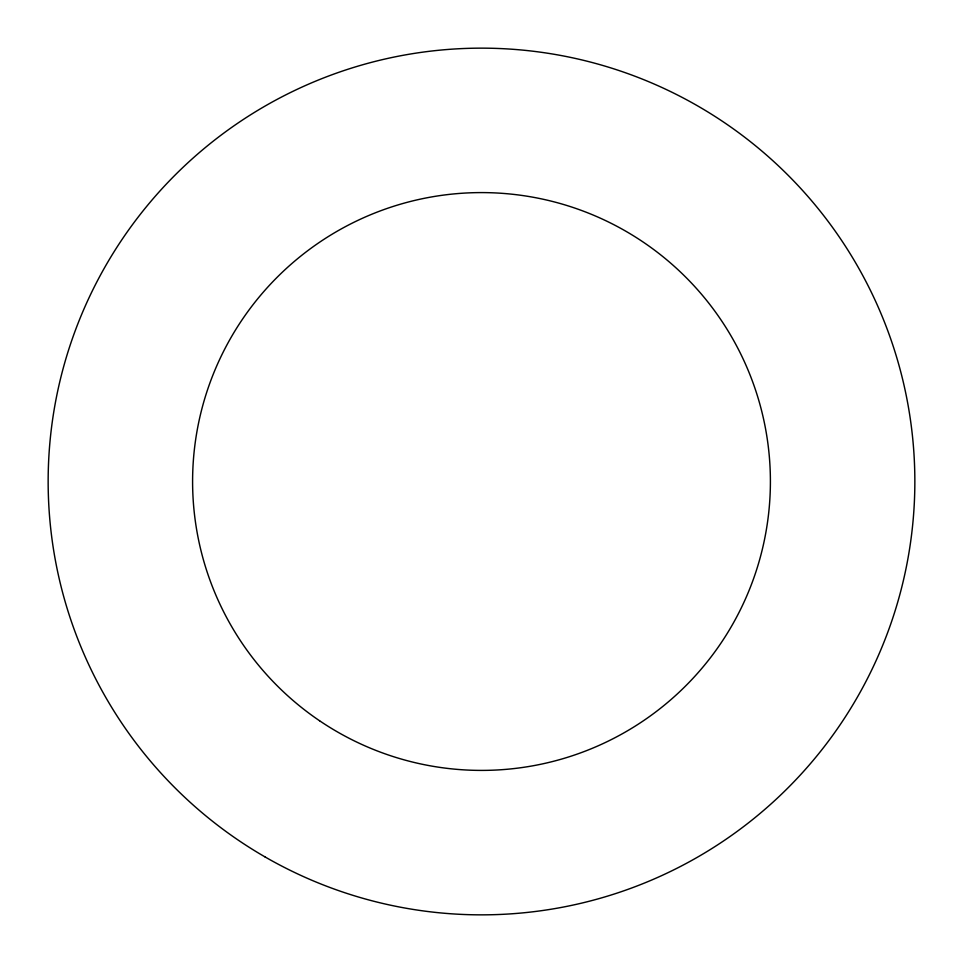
<?xml version="1.0" encoding="UTF-8"?>
<svg xmlns="http://www.w3.org/2000/svg" width="963" height="963" viewBox="0 0 963 963"><rect width="100%" height="100%" fill="white"/><g stroke="black" fill="none" stroke-linecap="round" stroke-linejoin="round"><path stroke-width="1.44" d="M319.572 720.757A288.9 288.9 0 0 0 769.666 502.108A288.9 288.9 0 0 0 355.263 221.634A288.9 288.9 0 0 0 319.572 720.757M264.825 856.793A433.35 433.35 0 0 0 914.85 481.5A433.35 433.35 0 0 0 264.825 106.207A433.35 433.35 0 0 0 264.825 856.793"/></g></svg>
